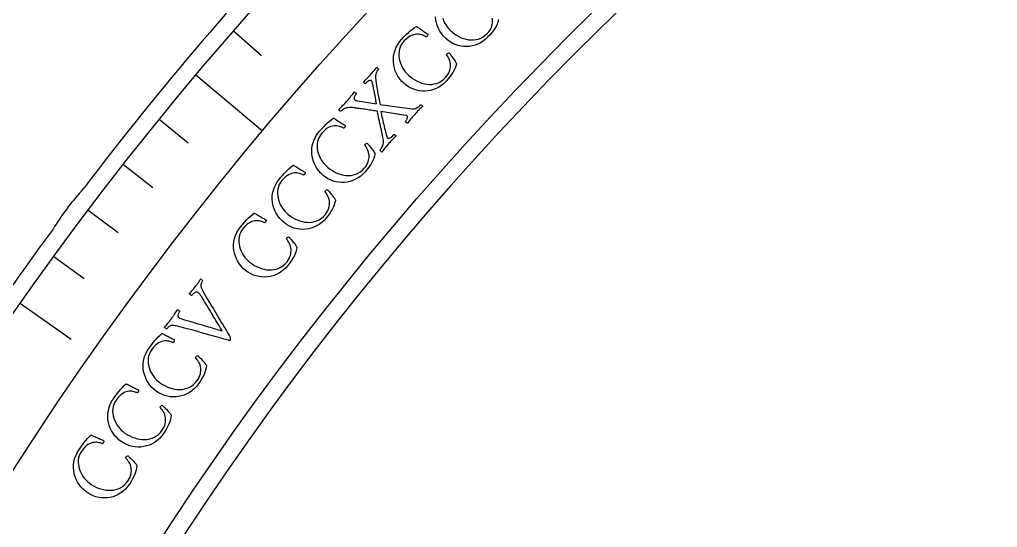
# Model space of a CAD drawing. Header units: millimetres. Extents: x -76 to 76, y -76 to 86.
# Drawn here: x -61.96 to -39.59, y 38.24 to 49.87 of the extents above; entities that cross this region are included whole.
import ezdxf

# ---------------------------------------------------------------- set-up
doc = ezdxf.new("R2010")
doc.units = ezdxf.units.MM
for name, color, linetype in [('CUT_INNER', 6, 'Continuous'), ('CUT_OUTER', 1, 'Continuous'), ('ENGRAVE', 7, 'Continuous'), ('ENGRAVE_FINE', 8, 'Continuous'), ('TEXT', 5, 'Continuous')]:
    doc.layers.add(name, color=color, linetype=linetype)

msp = doc.modelspace()

# ---------------------------------------------------------------- linework, layer by layer
at = {"layer": 'CUT_INNER'}
msp.add_arc((0.0001, -0.0002), 69.5399, 92.274707, 357.539245, dxfattribs=at)
at = {"layer": 'CUT_OUTER'}
msp.add_lwpolyline([(-60.5412, 45.9427), (-60.4836, 46.0188)], dxfattribs=at)
for centre, radius, start, end in [((-0.0065, 0.0056), 75.9914, 129.752458, 142.734774), ((-56.4027, 42.1704), 5.5998, 137.65023, 148.79525), ((-0.3556, 0.2403), 75.5708, 143.613007, 148.236904)]:
    msp.add_arc(centre, radius, start, end, dxfattribs=at)
at = {"layer": 'ENGRAVE'}
for points in [[(-57.9225, 48.6027), (-56.3983, 47.3238)], [(-61.9381, 43.3695), (-60.7739, 42.5543)]]:
    msp.add_lwpolyline(points, dxfattribs=at)
for radius in [75.6124, 73.6227, 69.9276]:
    msp.add_circle((0, 0), radius, dxfattribs=at)
at = {"layer": 'ENGRAVE_FINE'}
for points in [[(-57.0654, 49.6062), (-56.4218, 49.0468)], [(-58.7619, 47.5844), (-58.0992, 47.0478)], [(-59.5834, 46.5516), (-58.9114, 46.0267)], [(-60.3867, 45.5047), (-59.7057, 44.9915)], [(-61.1717, 44.4439), (-60.4819, 43.9426)]]:
    msp.add_lwpolyline(points, dxfattribs=at)
at = {"layer": 'TEXT'}
for points in [[(-51.0055, 49.8732), (-51.0017, 49.8615), (-51.0004, 49.8526), (-51.0153, 49.806), (-51.0343, 49.7593), (-51.0573, 49.7126), (-51.0845, 49.6659), (-51.1163, 49.6185), (-51.1532, 49.5698), (-51.1954, 49.52), (-51.2427, 49.4689), (-51.2969, 49.4177), (-51.3537, 49.3733), (-51.4131, 49.3359), (-51.4752, 49.3053), (-51.539, 49.2815), (-51.6034, 49.2643), (-51.6685, 49.2537), (-51.7342, 49.2496), (-51.7996, 49.2519), (-51.864, 49.2604), (-51.9272, 49.275), (-51.9893, 49.2958), (-52.0494, 49.3227), (-52.1067, 49.3554), (-52.1612, 49.3941), (-52.2127, 49.4386), (-52.2629, 49.4906), (-52.307, 49.5458), (-52.3448, 49.6043), (-52.3765, 49.6659), (-52.402, 49.7299), (-52.4212, 49.7952), (-52.4342, 49.8619), (-52.441, 49.9299)], [(-52.2787, 49.896), (-52.2588, 49.8443), (-52.2344, 49.7938), (-52.2062, 49.7456), (-52.1748, 49.7004), (-52.1402, 49.6584), (-52.1026, 49.6195), (-52.0575, 49.5794), (-52.0099, 49.5426), (-51.9599, 49.5092), (-51.9074, 49.4792), (-51.8533, 49.4532), (-51.7982, 49.4323), (-51.7423, 49.4164), (-51.6855, 49.4054), (-51.6285, 49.4), (-51.572, 49.401), (-51.5161, 49.4082), (-51.4607, 49.4218), (-51.4066, 49.4426), (-51.3545, 49.4713), (-51.3044, 49.508), (-51.2564, 49.5527), (-51.2259, 49.5869), (-51.2005, 49.6211), (-51.1802, 49.6554), (-51.1651, 49.6896), (-51.154, 49.7234), (-51.1458, 49.7561), (-51.1404, 49.7877), (-51.1379, 49.8182), (-51.1383, 49.8586), (-51.1428, 49.897)]]:
    msp.add_lwpolyline(points, dxfattribs=at)
for points in [[(-53.2163, 49.4155), (-53.1803, 49.4535), (-53.1427, 49.4916), (-53.1034, 49.5298), (-53.0625, 49.5682), (-53.0199, 49.606), (-52.9754, 49.6426), (-52.929, 49.6781), (-52.8808, 49.7123), (-52.8785, 49.7108), (-52.8716, 49.7062), (-52.8601, 49.6986), (-52.8439, 49.688), (-52.8248, 49.6752), (-52.8041, 49.6612), (-52.7821, 49.6461), (-52.7586, 49.6298), (-52.7349, 49.6133), (-52.7122, 49.5976), (-52.6906, 49.5828), (-52.6701, 49.5687), (-52.6522, 49.5564), (-52.6386, 49.5468), (-52.6292, 49.5398), (-52.624, 49.5356), (-52.6209, 49.5327), (-52.6192, 49.5282), (-52.6191, 49.5222), (-52.6204, 49.5146), (-52.6229, 49.5064), (-52.6264, 49.4989), (-52.6308, 49.4918), (-52.6362, 49.4853), (-52.6415, 49.4803), (-52.6469, 49.4762), (-52.6526, 49.4731), (-52.6585, 49.4709), (-52.6701, 49.4779), (-52.6851, 49.486), (-52.7035, 49.4952), (-52.7251, 49.5056), (-52.7497, 49.5154), (-52.777, 49.5233), (-52.8068, 49.5292), (-52.8392, 49.5331), (-52.8738, 49.5336), (-52.9102, 49.5292), (-52.9483, 49.5201), (-52.9882, 49.5061), (-53.0294, 49.4857), (-53.0717, 49.4575), (-53.115, 49.4213), (-53.1592, 49.3771), (-53.1954, 49.3333), (-53.225, 49.287), (-53.248, 49.2382), (-53.2643, 49.187), (-53.2744, 49.1343), (-53.2789, 49.0809), (-53.2778, 49.0271), (-53.2711, 48.9726), (-53.2592, 48.9185), (-53.2428, 48.8658), (-53.222, 48.8145), (-53.1966, 48.7645), (-53.1674, 48.7168), (-53.1352, 48.6723), (-53.0998, 48.631), (-53.0614, 48.5928), (-53.0155, 48.5536), (-52.9672, 48.5178), (-52.9166, 48.4853), (-52.8635, 48.4563), (-52.8089, 48.4315), (-52.7534, 48.4116), (-52.6972, 48.3968), (-52.6402, 48.3869), (-52.5831, 48.3826), (-52.5266, 48.3847), (-52.4709, 48.3931), (-52.4157, 48.4077), (-52.362, 48.4295), (-52.3105, 48.4593), (-52.2612, 48.4969), (-52.214, 48.5425), (-52.1842, 48.5773), (-52.1595, 48.6121), (-52.1399, 48.6467), (-52.1255, 48.6812), (-52.115, 48.7152), (-52.1074, 48.748), (-52.1027, 48.7798), (-52.1008, 48.8103), (-52.1019, 48.8507), (-52.1072, 48.889), (-52.1164, 48.9253), (-52.1298, 48.9596), (-52.145, 48.9915), (-52.1602, 49.0203), (-52.1753, 49.0462), (-52.1903, 49.069), (-52.1786, 49.0822), (-52.1651, 49.0927), (-52.1498, 49.1004), (-52.1328, 49.1053), (-52.1263, 49.0986), (-52.1178, 49.0887), (-52.1072, 49.0755), (-52.0946, 49.0591), (-52.0807, 49.0407), (-52.0663, 49.0213), (-52.0516, 49.0009), (-52.0365, 48.9797), (-52.0218, 48.9584), (-52.0083, 48.9379), (-51.9961, 48.9182), (-51.9851, 48.8994), (-51.976, 48.8823), (-51.9695, 48.8679), (-51.9654, 48.8563), (-51.9639, 48.8474), (-51.9779, 48.8005), (-51.996, 48.7535), (-52.0182, 48.7063), (-52.0444, 48.659), (-52.0753, 48.611), (-52.1113, 48.5617), (-52.1524, 48.5111), (-52.1988, 48.4591), (-52.2519, 48.4067), (-52.3078, 48.3613), (-52.3665, 48.3227), (-52.428, 48.291), (-52.4913, 48.2659), (-52.5554, 48.2475), (-52.6202, 48.2355), (-52.6858, 48.2302), (-52.7513, 48.2312), (-52.8158, 48.2384), (-52.8793, 48.2518), (-52.9418, 48.2714), (-53.0025, 48.2971), (-53.0604, 48.3287), (-53.1156, 48.3663), (-53.168, 48.4098), (-53.2192, 48.4608), (-53.2643, 48.5152), (-53.3033, 48.5729), (-53.3362, 48.6339), (-53.3629, 48.6973), (-53.3834, 48.7623), (-53.3977, 48.8287), (-53.4058, 48.8965), (-53.4071, 48.9649), (-53.4014, 49.0329), (-53.3887, 49.1005), (-53.3688, 49.1677), (-53.3417, 49.2335), (-53.3072, 49.2967), (-53.2655, 49.3574), (-53.2163, 49.4155)], [(-54.469, 48.0023), (-54.444, 48.0309), (-54.4204, 48.0586), (-54.3982, 48.0853), (-54.3773, 48.111), (-54.3571, 48.1361), (-54.337, 48.1609), (-54.3169, 48.1854), (-54.2969, 48.2096), (-54.2917, 48.2075), (-54.2853, 48.2036), (-54.2776, 48.1978), (-54.2686, 48.1903), (-54.2607, 48.1825), (-54.2558, 48.176), (-54.254, 48.1708), (-54.2553, 48.1669), (-54.2607, 48.1604), (-54.2668, 48.1519), (-54.2737, 48.1417), (-54.2813, 48.1296), (-54.2887, 48.1164), (-54.295, 48.1029), (-54.3001, 48.0891), (-54.3041, 48.075), (-54.3058, 48.0614), (-54.304, 48.049), (-54.2988, 48.038), (-54.2902, 48.0282), (-54.2797, 48.021), (-54.2656, 48.0151), (-54.248, 48.0103), (-54.2269, 48.0067), (-53.7896, 47.9421), (-53.8047, 48.018), (-53.8191, 48.0918), (-53.8327, 48.1636), (-53.8456, 48.2335), (-53.8578, 48.2981), (-53.8694, 48.3542), (-53.8803, 48.4019), (-53.8906, 48.4412), (-53.8926, 48.4469), (-53.8951, 48.4521), (-53.898, 48.4568), (-53.9014, 48.461), (-53.9046, 48.4645), (-53.9071, 48.4673), (-53.909, 48.4692), (-53.9101, 48.4703), (-53.9169, 48.4743), (-53.9263, 48.4762), (-53.9382, 48.476), (-53.9527, 48.4738), (-53.9701, 48.4669), (-53.991, 48.4526), (-54.0154, 48.4309), (-54.0431, 48.4017), (-54.0469, 48.4012), (-54.0522, 48.403), (-54.0593, 48.4072), (-54.0679, 48.4138), (-54.0765, 48.4212), (-54.0834, 48.428), (-54.0885, 48.4341), (-54.0919, 48.4396), (-54.0701, 48.4608), (-54.0496, 48.4809), (-54.0303, 48.4997), (-54.0123, 48.5172), (-53.9946, 48.5348), (-53.9765, 48.5535), (-53.9578, 48.5734), (-53.9386, 48.5944), (-53.9124, 48.6238), (-53.8889, 48.6511), (-53.8678, 48.6764), (-53.8493, 48.6996), (-53.8328, 48.7208), (-53.8178, 48.74), (-53.8041, 48.7573), (-53.7919, 48.7725), (-53.7868, 48.7706), (-53.7809, 48.7673), (-53.774, 48.7626), (-53.7662, 48.7565), (-53.759, 48.7497), (-53.7537, 48.7426), (-53.7504, 48.7354), (-53.7491, 48.7279), (-53.7528, 48.7234), (-53.7581, 48.7161), (-53.7649, 48.706), (-53.7734, 48.6933), (-53.7823, 48.6783), (-53.7905, 48.6616), (-53.7981, 48.6433), (-53.8051, 48.6233), (-53.8106, 48.6021), (-53.8138, 48.58), (-53.8146, 48.5572), (-53.8132, 48.5335), (-53.8046, 48.474), (-53.7967, 48.4185), (-53.7893, 48.367), (-53.7826, 48.3196), (-53.776, 48.2743), (-53.7689, 48.2291), (-53.7613, 48.1841), (-53.7532, 48.1392), (-53.7443, 48.0923), (-53.7345, 48.0413), (-53.7236, 47.9863), (-53.7118, 47.9272), (-52.9834, 47.8222), (-52.9568, 47.8208), (-52.9298, 47.8245), (-52.9026, 47.8332), (-52.8751, 47.847), (-52.8487, 47.8636), (-52.825, 47.8809), (-52.804, 47.8988), (-52.7856, 47.9172), (-52.7799, 47.9158), (-52.7735, 47.9124), (-52.7664, 47.907), (-52.7584, 47.8997), (-52.7511, 47.8922), (-52.7456, 47.8862), (-52.7419, 47.8818), (-52.7401, 47.8788), (-52.7615, 47.8583), (-52.7814, 47.8392), (-52.7998, 47.8216), (-52.8166, 47.8055), (-52.8333, 47.7891), (-52.8513, 47.7707), (-52.8707, 47.7502), (-52.8913, 47.7277), (-52.9192, 47.6964), (-52.945, 47.6669), (-52.9686, 47.6391), (-52.99, 47.6132), (-53.0113, 47.5871), (-53.0342, 47.5588), (-53.0589, 47.5283), (-53.0854, 47.4957), (-53.0918, 47.4965), (-53.0991, 47.4995), (-53.1073, 47.5047), (-53.1164, 47.5121), (-53.1243, 47.5199), (-53.1292, 47.5264), (-53.131, 47.5316), (-53.1297, 47.5354), (-53.1251, 47.5411), (-53.1198, 47.5489), (-53.1138, 47.5586), (-53.107, 47.5704), (-53.1003, 47.5833), (-53.0946, 47.5966), (-53.0898, 47.6101), (-53.086, 47.624), (-53.084, 47.6371), (-53.0845, 47.6483), (-53.0877, 47.6576), (-53.0935, 47.6649), (-53.0954, 47.6664), (-53.0978, 47.6677), (-53.1008, 47.6691), (-53.1044, 47.6704), (-53.1081, 47.6715), (-53.1116, 47.6723), (-53.1149, 47.6727), (-53.118, 47.6727), (-53.6935, 47.7623), (-53.6858, 47.7234), (-53.6773, 47.6826), (-53.6681, 47.64), (-53.6582, 47.5956), (-53.648, 47.5505), (-53.6378, 47.5061), (-53.6276, 47.4622), (-53.6174, 47.4189), (-53.6074, 47.3772), (-53.5977, 47.3384), (-53.5884, 47.3024), (-53.5794, 47.2692), (-53.5713, 47.2399), (-53.5644, 47.2156), (-53.5587, 47.1964), (-53.5543, 47.1821), (-53.5533, 47.1796), (-53.552, 47.1766), (-53.5506, 47.173), (-53.5489, 47.1689), (-53.5468, 47.1646), (-53.5442, 47.1605), (-53.5411, 47.1567), (-53.5374, 47.153), (-53.5288, 47.1485), (-53.5177, 47.1477), (-53.5038, 47.1504), (-53.4873, 47.1569), (-53.468, 47.1681), (-53.4461, 47.1854), (-53.4214, 47.2088), (-53.3941, 47.2383), (-53.3883, 47.237), (-53.3816, 47.2339), (-53.3739, 47.2292), (-53.3653, 47.2227), (-53.3573, 47.2159), (-53.3515, 47.2102), (-53.348, 47.2055), (-53.3467, 47.202), (-53.3672, 47.1819), (-53.3878, 47.1615), (-53.4085, 47.1408), (-53.4292, 47.1198), (-53.4498, 47.0986), (-53.4698, 47.0774), (-53.4894, 47.056), (-53.5085, 47.0346), (-53.5339, 47.0054), (-53.557, 46.9781), (-53.578, 46.9527), (-53.5967, 46.9293), (-53.6144, 46.9065), (-53.6324, 46.8832), (-53.6506, 46.8595), (-53.669, 46.8352), (-53.6746, 46.838), (-53.6808, 46.8424), (-53.6874, 46.8484), (-53.6945, 46.8561), (-53.7011, 46.8638), (-53.706, 46.87), (-53.7093, 46.8746), (-53.711, 46.8776), (-53.7072, 46.8827), (-53.7011, 46.8917), (-53.6929, 46.9047), (-53.6826, 46.9215), (-53.6714, 46.9411), (-53.661, 46.9623), (-53.6512, 46.9852), (-53.642, 47.0097), (-53.6349, 47.0347), (-53.6311, 47.0589), (-53.6306, 47.0823), (-53.6334, 47.105), (-53.6457, 47.1667), (-53.6575, 47.2257), (-53.6689, 47.2818), (-53.6799, 47.3352), (-53.6908, 47.3872), (-53.7019, 47.4393), (-53.7131, 47.4913), (-53.7244, 47.5433), (-53.736, 47.5965), (-53.7478, 47.6519), (-53.76, 47.7096), (-53.7724, 47.7696), (-53.7959, 47.7736), (-53.8223, 47.7778), (-53.8515, 47.7822), (-53.8835, 47.7869), (-53.9173, 47.7917), (-53.9518, 47.7967), (-53.987, 47.802), (-54.0229, 47.8074), (-54.0585, 47.8129), (-54.093, 47.818), (-54.1263, 47.8228), (-54.1585, 47.8273), (-54.1887, 47.8314), (-54.2161, 47.8352), (-54.2406, 47.8385), (-54.2622, 47.8415), (-54.2799, 47.844), (-54.2925, 47.8457), (-54.3001, 47.8467), (-54.3026, 47.8471), (-54.3335, 47.8517), (-54.3619, 47.8546), (-54.3879, 47.8558), (-54.4113, 47.8555), (-54.4338, 47.8535), (-54.4566, 47.8498), (-54.4799, 47.8446), (-54.5034, 47.8376), (-54.5189, 47.832), (-54.5341, 47.8248), (-54.549, 47.8162), (-54.5637, 47.806), (-54.5772, 47.7955), (-54.5886, 47.786), (-54.598, 47.7773), (-54.6054, 47.7696), (-54.6091, 47.7678), (-54.6145, 47.7689), (-54.6216, 47.773), (-54.6303, 47.7799), (-54.6388, 47.788), (-54.6449, 47.7955), (-54.6487, 47.8024), (-54.6502, 47.8088), (-54.6248, 47.8362), (-54.6011, 47.8613), (-54.5791, 47.8842), (-54.5589, 47.9049), (-54.5388, 47.9257), (-54.5171, 47.9489), (-54.4938, 47.9744), (-54.469, 48.0023)], [(-55.1014, 47.3044), (-55.0669, 47.3438), (-55.0307, 47.3833), (-54.993, 47.4231), (-54.9536, 47.463), (-54.9125, 47.5025), (-54.8694, 47.5408), (-54.8245, 47.578), (-54.7777, 47.6141), (-54.7753, 47.6127), (-54.7682, 47.6084), (-54.7564, 47.6012), (-54.7399, 47.5912), (-54.7202, 47.5792), (-54.699, 47.5661), (-54.6764, 47.5518), (-54.6523, 47.5364), (-54.628, 47.5209), (-54.6047, 47.5061), (-54.5826, 47.4921), (-54.5615, 47.4788), (-54.5432, 47.4672), (-54.5292, 47.4581), (-54.5195, 47.4516), (-54.5141, 47.4475), (-54.5109, 47.4447), (-54.5091, 47.4403), (-54.5087, 47.4343), (-54.5097, 47.4266), (-54.5119, 47.4184), (-54.5151, 47.4107), (-54.5193, 47.4035), (-54.5244, 47.3968), (-54.5295, 47.3916), (-54.5348, 47.3873), (-54.5403, 47.384), (-54.5461, 47.3816), (-54.558, 47.3881), (-54.5733, 47.3956), (-54.592, 47.4041), (-54.614, 47.4136), (-54.639, 47.4225), (-54.6665, 47.4293), (-54.6966, 47.434), (-54.7291, 47.4366), (-54.7637, 47.4358), (-54.7999, 47.43), (-54.8376, 47.4194), (-54.8769, 47.4039), (-54.9174, 47.3819), (-54.9585, 47.352), (-55.0003, 47.3141), (-55.0427, 47.2683), (-55.0772, 47.2231), (-55.105, 47.1757), (-55.1261, 47.126), (-55.1404, 47.0742), (-55.1485, 47.0211), (-55.1509, 46.9677), (-55.1477, 46.9139), (-55.1388, 46.8597), (-55.1248, 46.8062), (-55.1064, 46.7542), (-55.0836, 46.7037), (-55.0563, 46.6547), (-55.0253, 46.6082), (-54.9913, 46.565), (-54.9543, 46.525), (-54.9144, 46.4884), (-54.8671, 46.451), (-54.8175, 46.4171), (-54.7656, 46.3867), (-54.7114, 46.3597), (-54.6559, 46.337), (-54.5997, 46.3194), (-54.5429, 46.3067), (-54.4856, 46.299), (-54.4283, 46.297), (-54.372, 46.3013), (-54.3166, 46.3118), (-54.2621, 46.3286), (-54.2093, 46.3525), (-54.159, 46.3842), (-54.1112, 46.4238), (-54.0658, 46.4712), (-54.0374, 46.5071), (-54.014, 46.5428), (-53.9958, 46.5782), (-53.9827, 46.6133), (-53.9736, 46.6476), (-53.9673, 46.6807), (-53.9638, 46.7126), (-53.9631, 46.7432), (-53.9658, 46.7835), (-53.9725, 46.8215), (-53.9832, 46.8575), (-53.9978, 46.8913), (-54.0144, 46.9225), (-54.0307, 46.9507), (-54.0468, 46.9759), (-54.0626, 46.9982), (-54.0514, 47.0119), (-54.0383, 47.0229), (-54.0234, 47.0311), (-54.0065, 47.0367), (-53.9998, 47.0303), (-53.9909, 47.0207), (-53.9798, 47.0079), (-53.9665, 46.992), (-53.9519, 46.9741), (-53.9369, 46.9553), (-53.9214, 46.9356), (-53.9054, 46.9149), (-53.8899, 46.8942), (-53.8757, 46.8743), (-53.8627, 46.8551), (-53.851, 46.8367), (-53.8412, 46.8199), (-53.8341, 46.8059), (-53.8296, 46.7944), (-53.8278, 46.7856), (-53.8399, 46.7382), (-53.8562, 46.6905), (-53.8765, 46.6425), (-53.9008, 46.5942), (-53.9298, 46.545), (-53.9639, 46.4944), (-54.003, 46.4421), (-54.0473, 46.3884), (-54.0984, 46.334), (-54.1525, 46.2864), (-54.2096, 46.2456), (-54.2698, 46.2115), (-54.3321, 46.184), (-54.3954, 46.163), (-54.4597, 46.1486), (-54.5251, 46.1407), (-54.5906, 46.1392), (-54.6553, 46.1439), (-54.7193, 46.1548), (-54.7825, 46.1719), (-54.8441, 46.1952), (-54.9032, 46.2246), (-54.9598, 46.2599), (-55.0139, 46.3014), (-55.067, 46.3504), (-55.1142, 46.4029), (-55.1554, 46.4591), (-55.1907, 46.5188), (-55.2199, 46.5811), (-55.2429, 46.6452), (-55.2597, 46.711), (-55.2704, 46.7785), (-55.2745, 46.8468), (-55.2714, 46.9149), (-55.2613, 46.983), (-55.244, 47.0509), (-55.2195, 47.1177), (-55.1876, 47.1822), (-55.1482, 47.2444), (-55.1014, 47.3044)], [(-56.0144, 46.2197), (-55.9807, 46.2597), (-55.9453, 46.2999), (-55.9084, 46.3404), (-55.8698, 46.3811), (-55.8294, 46.4213), (-55.7871, 46.4605), (-55.7429, 46.4986), (-55.6968, 46.5356), (-55.6944, 46.5342), (-55.6873, 46.53), (-55.6753, 46.5231), (-55.6586, 46.5134), (-55.6387, 46.5018), (-55.6173, 46.4891), (-55.5944, 46.4753), (-55.5699, 46.4604), (-55.5453, 46.4453), (-55.5218, 46.431), (-55.4994, 46.4174), (-55.4781, 46.4046), (-55.4595, 46.3933), (-55.4453, 46.3845), (-55.4355, 46.3781), (-55.4301, 46.3742), (-55.4268, 46.3714), (-55.4249, 46.3671), (-55.4244, 46.3611), (-55.4253, 46.3534), (-55.4273, 46.3451), (-55.4303, 46.3374), (-55.4344, 46.3301), (-55.4394, 46.3233), (-55.4443, 46.318), (-55.4495, 46.3136), (-55.455, 46.3101), (-55.4608, 46.3076), (-55.4728, 46.3139), (-55.4882, 46.3211), (-55.5071, 46.3292), (-55.5293, 46.3383), (-55.5545, 46.3467), (-55.5821, 46.353), (-55.6122, 46.3571), (-55.6448, 46.3591), (-55.6794, 46.3575), (-55.7154, 46.3511), (-55.7529, 46.3397), (-55.7919, 46.3234), (-55.8319, 46.3007), (-55.8725, 46.27), (-55.9135, 46.2313), (-55.9551, 46.1847), (-55.9887, 46.1388), (-56.0155, 46.0908), (-56.0356, 46.0408), (-56.0489, 45.9887), (-56.056, 45.9355), (-56.0573, 45.882), (-56.0531, 45.8283), (-56.0431, 45.7743), (-56.0281, 45.721), (-56.0087, 45.6694), (-55.9849, 45.6194), (-55.9566, 45.571), (-55.9247, 45.525), (-55.8899, 45.4825), (-55.8522, 45.4433), (-55.8116, 45.4074), (-55.7635, 45.3709), (-55.7132, 45.338), (-55.6608, 45.3086), (-55.6061, 45.2827), (-55.5501, 45.2611), (-55.4936, 45.2446), (-55.4366, 45.233), (-55.3791, 45.2265), (-55.3218, 45.2256), (-55.2656, 45.2309), (-55.2104, 45.2426), (-55.1563, 45.2604), (-55.1039, 45.2853), (-55.0542, 45.318), (-55.0072, 45.3585), (-54.9628, 45.4068), (-54.935, 45.4433), (-54.9124, 45.4794), (-54.8949, 45.5151), (-54.8825, 45.5504), (-54.874, 45.5849), (-54.8684, 45.6182), (-54.8655, 45.6501), (-54.8654, 45.6808), (-54.8689, 45.7209), (-54.8763, 45.7589), (-54.8877, 45.7946), (-54.903, 45.8281), (-54.9202, 45.859), (-54.937, 45.8869), (-54.9536, 45.9118), (-54.9699, 45.9337), (-54.959, 45.9476), (-54.9461, 45.9589), (-54.9313, 45.9675), (-54.9146, 45.9734), (-54.9077, 45.9671), (-54.8986, 45.9576), (-54.8873, 45.9451), (-54.8737, 45.9295), (-54.8587, 45.9118), (-54.8433, 45.8933), (-54.8274, 45.8739), (-54.8111, 45.8536), (-54.7952, 45.8332), (-54.7805, 45.8135), (-54.7672, 45.7946), (-54.7551, 45.7764), (-54.7451, 45.7598), (-54.7377, 45.7459), (-54.733, 45.7346), (-54.7309, 45.7258), (-54.7422, 45.6781), (-54.7575, 45.6301), (-54.7768, 45.5818), (-54.8002, 45.533), (-54.8282, 45.4833), (-54.8613, 45.4319), (-54.8994, 45.379), (-54.9426, 45.3244), (-54.9926, 45.269), (-55.0458, 45.2204), (-55.1021, 45.1784), (-55.1617, 45.1431), (-55.2234, 45.1144), (-55.2863, 45.0923), (-55.3503, 45.0766), (-55.4155, 45.0674), (-55.481, 45.0646), (-55.5458, 45.068), (-55.6099, 45.0777), (-55.6735, 45.0936), (-55.7355, 45.1157), (-55.7952, 45.1439), (-55.8524, 45.1781), (-55.9074, 45.2185), (-55.9614, 45.2664), (-56.0096, 45.3181), (-56.0519, 45.3734), (-56.0884, 45.4324), (-56.1187, 45.4942), (-56.143, 45.5578), (-56.1612, 45.6232), (-56.1732, 45.6905), (-56.1785, 45.7587), (-56.1768, 45.8269), (-56.168, 45.8952), (-56.1521, 45.9634), (-56.1289, 46.0306), (-56.0982, 46.0957), (-56.06, 46.1588), (-56.0144, 46.2197)], [(-56.9061, 45.1173), (-56.8732, 45.1579), (-56.8386, 45.1988), (-56.8024, 45.24), (-56.7646, 45.2815), (-56.7251, 45.3225), (-56.6836, 45.3625), (-56.6401, 45.4014), (-56.5948, 45.4393), (-56.5923, 45.438), (-56.5851, 45.434), (-56.573, 45.4273), (-56.5561, 45.4179), (-56.5359, 45.4067), (-56.5143, 45.3944), (-56.4911, 45.381), (-56.4664, 45.3666), (-56.4415, 45.352), (-56.4177, 45.3381), (-56.395, 45.325), (-56.3735, 45.3126), (-56.3547, 45.3017), (-56.3403, 45.2932), (-56.3304, 45.287), (-56.3249, 45.2831), (-56.3216, 45.2805), (-56.3196, 45.2761), (-56.319, 45.2701), (-56.3197, 45.2625), (-56.3216, 45.2542), (-56.3244, 45.2464), (-56.3283, 45.239), (-56.3332, 45.2321), (-56.338, 45.2267), (-56.3432, 45.2222), (-56.3486, 45.2186), (-56.3543, 45.216), (-56.3664, 45.2221), (-56.382, 45.229), (-56.401, 45.2367), (-56.4234, 45.2453), (-56.4487, 45.2532), (-56.4765, 45.259), (-56.5066, 45.2625), (-56.5393, 45.2639), (-56.5738, 45.2616), (-56.6097, 45.2545), (-56.647, 45.2424), (-56.6857, 45.2254), (-56.7252, 45.2018), (-56.7652, 45.1704), (-56.8055, 45.1309), (-56.8461, 45.0834), (-56.8788, 45.0369), (-56.9047, 44.9884), (-56.9238, 44.938), (-56.9361, 44.8857), (-56.9421, 44.8323), (-56.9424, 44.7788), (-56.9371, 44.7252), (-56.9261, 44.6714), (-56.9101, 44.6185), (-56.8897, 44.5672), (-56.8649, 44.5176), (-56.8357, 44.4698), (-56.8029, 44.4245), (-56.7672, 44.3827), (-56.7288, 44.3442), (-56.6875, 44.3091), (-56.6387, 44.2736), (-56.5878, 44.2417), (-56.5347, 44.2133), (-56.4796, 44.1885), (-56.4232, 44.168), (-56.3664, 44.1525), (-56.3091, 44.1421), (-56.2515, 44.1367), (-56.1943, 44.1369), (-56.1382, 44.1433), (-56.0832, 44.156), (-56.0294, 44.175), (-55.9775, 44.2009), (-55.9285, 44.2345), (-55.8823, 44.2759), (-55.8388, 44.3251), (-55.8118, 44.3621), (-55.7898, 44.3986), (-55.773, 44.4347), (-55.7613, 44.4703), (-55.7535, 44.5049), (-55.7485, 44.5383), (-55.7463, 44.5702), (-55.7467, 44.6009), (-55.7511, 44.641), (-55.7593, 44.6788), (-55.7713, 44.7143), (-55.7873, 44.7475), (-55.805, 44.778), (-55.8224, 44.8056), (-55.8395, 44.8302), (-55.8562, 44.8518), (-55.8455, 44.8659), (-55.8329, 44.8774), (-55.8183, 44.8863), (-55.8017, 44.8925), (-55.7947, 44.8863), (-55.7854, 44.8771), (-55.7738, 44.8648), (-55.7599, 44.8494), (-55.7446, 44.8321), (-55.7289, 44.8138), (-55.7126, 44.7947), (-55.6959, 44.7747), (-55.6796, 44.7546), (-55.6645, 44.7353), (-55.6508, 44.7166), (-55.6384, 44.6986), (-55.628, 44.6823), (-55.6203, 44.6685), (-55.6154, 44.6573), (-55.6132, 44.6485), (-55.6235, 44.6007), (-55.6379, 44.5524), (-55.6563, 44.5036), (-55.6788, 44.4545), (-55.7058, 44.4042), (-55.7378, 44.3522), (-55.7749, 44.2985), (-55.8171, 44.243), (-55.866, 44.1867), (-55.9182, 44.1371), (-55.9737, 44.094), (-56.0325, 44.0576), (-56.0937, 44.0277), (-56.1561, 44.0043), (-56.2198, 43.9874), (-56.2848, 43.9769), (-56.3502, 43.9728), (-56.4151, 43.975), (-56.4794, 43.9834), (-56.5432, 43.9981), (-56.6057, 44.0189), (-56.6659, 44.0459), (-56.7238, 44.0791), (-56.7795, 44.1184), (-56.8345, 44.1653), (-56.8837, 44.2159), (-56.9271, 44.2704), (-56.9647, 44.3287), (-56.9963, 44.3899), (-57.0218, 44.453), (-57.0412, 44.5181), (-57.0545, 44.5851), (-57.0612, 44.6532), (-57.0608, 44.7214), (-57.0533, 44.7898), (-57.0388, 44.8584), (-57.0169, 44.926), (-56.9875, 44.9917), (-56.9505, 45.0555), (-56.9061, 45.1173)], [(-58.4895, 43.0125), (-58.4694, 43.0402), (-58.4499, 43.0676), (-58.431, 43.0949), (-58.4128, 43.1219), (-58.3949, 43.1487), (-58.3771, 43.1752), (-58.3593, 43.2014), (-58.3415, 43.2273), (-58.3362, 43.2256), (-58.3297, 43.2222), (-58.322, 43.2171), (-58.3131, 43.2103), (-58.3049, 43.2031), (-58.2994, 43.1971), (-58.2965, 43.1922), (-58.2962, 43.1884), (-58.2994, 43.1836), (-58.3037, 43.1761), (-58.3091, 43.166), (-58.3157, 43.1532), (-58.3223, 43.1389), (-58.3278, 43.1244), (-58.3322, 43.1095), (-58.3355, 43.0943), (-58.3364, 43.0797), (-58.3336, 43.0668), (-58.3272, 43.0555), (-58.317, 43.0459), (-58.2983, 43.035), (-58.2694, 43.0227), (-58.2304, 43.0089), (-58.1812, 42.9936), (-58.1553, 42.9861), (-58.1254, 42.9774), (-58.0916, 42.9677), (-58.0538, 42.9568), (-58.013, 42.945), (-57.9703, 42.9326), (-57.9255, 42.9195), (-57.8787, 42.9057), (-57.8309, 42.8916), (-57.7831, 42.8776), (-57.7352, 42.8638), (-57.6872, 42.85), (-57.6401, 42.8364), (-57.5951, 42.8233), (-57.552, 42.8107), (-57.5109, 42.7985), (-57.4726, 42.7871), (-57.438, 42.7767), (-57.4071, 42.7674), (-57.3798, 42.7592), (-57.3573, 42.7524), (-57.3405, 42.7474), (-57.3295, 42.7443), (-57.3243, 42.743), (-57.3281, 42.75), (-57.3353, 42.7624), (-57.3459, 42.7804), (-57.3598, 42.8038), (-57.3765, 42.8318), (-57.3954, 42.8632), (-57.4165, 42.8981), (-57.4397, 42.9365), (-57.4647, 42.9777), (-57.491, 43.0211), (-57.5185, 43.0665), (-57.5472, 43.1141), (-57.5766, 43.1629), (-57.6062, 43.212), (-57.636, 43.2616), (-57.6661, 43.3115), (-57.6958, 43.3608), (-57.7246, 43.4087), (-57.7526, 43.4551), (-57.7796, 43.5001), (-57.7899, 43.5169), (-57.8009, 43.5336), (-57.8127, 43.5502), (-57.8252, 43.5667), (-57.8379, 43.5821), (-57.8501, 43.5955), (-57.8618, 43.6069), (-57.8731, 43.6162), (-57.8869, 43.6243), (-57.9012, 43.6283), (-57.916, 43.6281), (-57.9313, 43.6237), (-57.9465, 43.6166), (-57.9609, 43.6082), (-57.9746, 43.5987), (-57.9875, 43.5879), (-57.999, 43.5772), (-58.0083, 43.5682), (-58.0154, 43.5606), (-58.0204, 43.5547), (-58.0254, 43.5537), (-58.0317, 43.5551), (-58.0394, 43.5589), (-58.0485, 43.565), (-58.0572, 43.5722), (-58.0636, 43.579), (-58.0678, 43.5855), (-58.0697, 43.5917), (-58.0516, 43.614), (-58.0338, 43.6355), (-58.0164, 43.6563), (-57.9994, 43.6763), (-57.9825, 43.6965), (-57.9654, 43.7175), (-57.9482, 43.7394), (-57.9307, 43.7621), (-57.9166, 43.7809), (-57.9041, 43.7977), (-57.8933, 43.8126), (-57.8841, 43.8255), (-57.8759, 43.8374), (-57.8678, 43.8493), (-57.8599, 43.8611), (-57.8522, 43.8729), (-57.8441, 43.8854), (-57.835, 43.8991), (-57.8249, 43.9141), (-57.8139, 43.9304), (-57.8086, 43.9286), (-57.8021, 43.9248), (-57.7944, 43.9192), (-57.7855, 43.9115), (-57.7774, 43.9038), (-57.7719, 43.8978), (-57.7692, 43.8935), (-57.7691, 43.891), (-57.7738, 43.8838), (-57.7799, 43.8724), (-57.7874, 43.857), (-57.7964, 43.8374), (-57.8044, 43.8159), (-57.8089, 43.7945), (-57.8099, 43.7734), (-57.8074, 43.7525), (-57.803, 43.7362), (-57.7952, 43.7154), (-57.7839, 43.6901), (-57.7692, 43.6603), (-57.7527, 43.6289), (-57.7362, 43.5987), (-57.7196, 43.5696), (-57.703, 43.5417), (-57.6644, 43.4771), (-57.6273, 43.4152), (-57.5918, 43.3561), (-57.5579, 43.2997), (-57.5252, 43.2452), (-57.493, 43.1915), (-57.4616, 43.1387), (-57.4308, 43.0868), (-57.4, 43.0348), (-57.3686, 42.9819), (-57.3365, 42.9281), (-57.3038, 42.8734), (-57.27, 42.8166), (-57.2345, 42.7567), (-57.1974, 42.6936), (-57.1586, 42.6274), (-57.1489, 42.6093), (-57.142, 42.5928), (-57.1378, 42.5779), (-57.1364, 42.5647), (-57.1373, 42.5527), (-57.1396, 42.5417), (-57.1436, 42.5317), (-57.1491, 42.5227), (-57.1516, 42.5208), (-57.1554, 42.5201), (-57.1603, 42.5207), (-57.1665, 42.5225), (-57.1729, 42.5246), (-57.1786, 42.5262), (-57.1836, 42.5272), (-57.1878, 42.5277), (-57.2812, 42.5544), (-57.3716, 42.5802), (-57.4588, 42.605), (-57.5428, 42.6289), (-57.6257, 42.6524), (-57.7093, 42.676), (-57.7936, 42.6997), (-57.8786, 42.7236), (-57.9663, 42.7479), (-58.0587, 42.7731), (-58.1557, 42.799), (-58.2574, 42.8258), (-58.2885, 42.8342), (-58.3183, 42.8416), (-58.3467, 42.8483), (-58.3738, 42.8541), (-58.3999, 42.8588), (-58.4256, 42.8625), (-58.4509, 42.8649), (-58.4756, 42.8661), (-58.486, 42.8657), (-58.497, 42.8631), (-58.5086, 42.8583), (-58.5208, 42.8512), (-58.533, 42.8429), (-58.5445, 42.8342), (-58.5552, 42.8251), (-58.5652, 42.8157), (-58.5742, 42.8066), (-58.5816, 42.7987), (-58.5876, 42.7918), (-58.5922, 42.7861), (-58.5942, 42.7864), (-58.5989, 42.789), (-58.6064, 42.7939), (-58.6166, 42.8012), (-58.6268, 42.8088), (-58.6341, 42.8147), (-58.6386, 42.8188), (-58.6402, 42.8212), (-58.6186, 42.8488), (-58.5987, 42.8739), (-58.5805, 42.8964), (-58.5641, 42.9163), (-58.5477, 42.9362), (-58.5298, 42.9589), (-58.5104, 42.9844), (-58.4895, 43.0125)], [(-58.9963, 42.3474), (-58.9654, 42.3896), (-58.9328, 42.4321), (-58.8986, 42.475), (-58.8629, 42.5182), (-58.8253, 42.5611), (-58.7858, 42.603), (-58.7442, 42.644), (-58.7007, 42.684), (-58.6982, 42.6828), (-58.6908, 42.6791), (-58.6784, 42.673), (-58.661, 42.6645), (-58.6404, 42.6542), (-58.6182, 42.6429), (-58.5944, 42.6307), (-58.5691, 42.6175), (-58.5435, 42.6041), (-58.519, 42.5914), (-58.4958, 42.5793), (-58.4736, 42.568), (-58.4544, 42.558), (-58.4396, 42.5502), (-58.4294, 42.5445), (-58.4237, 42.5409), (-58.4203, 42.5384), (-58.4181, 42.5341), (-58.4172, 42.5282), (-58.4175, 42.5205), (-58.419, 42.5121), (-58.4215, 42.5042), (-58.425, 42.4966), (-58.4296, 42.4895), (-58.4341, 42.4839), (-58.439, 42.4791), (-58.4443, 42.4753), (-58.4498, 42.4724), (-58.4623, 42.4779), (-58.4782, 42.484), (-58.4975, 42.4909), (-58.5203, 42.4984), (-58.546, 42.5051), (-58.574, 42.5095), (-58.6043, 42.5116), (-58.6369, 42.5114), (-58.6713, 42.5075), (-58.7068, 42.4987), (-58.7435, 42.4848), (-58.7813, 42.4659), (-58.8197, 42.4406), (-58.8581, 42.4072), (-58.8965, 42.3658), (-58.9348, 42.3165), (-58.9652, 42.2685), (-58.9888, 42.2188), (-59.0055, 42.1676), (-59.0152, 42.1147), (-59.0187, 42.0611), (-59.0165, 42.0077), (-59.0086, 41.9543), (-58.995, 41.9011), (-58.9765, 41.849), (-58.9537, 41.7988), (-58.9265, 41.7505), (-58.8951, 41.7041), (-58.8601, 41.6604), (-58.8225, 41.6203), (-58.7823, 41.5837), (-58.7393, 41.5506), (-58.6889, 41.5175), (-58.6365, 41.488), (-58.5822, 41.4622), (-58.5259, 41.4401), (-58.4686, 41.4223), (-58.4111, 41.4096), (-58.3535, 41.4019), (-58.2957, 41.3992), (-58.2385, 41.4022), (-58.1827, 41.4113), (-58.1285, 41.4266), (-58.0756, 41.4481), (-58.0251, 41.4764), (-57.9777, 41.5124), (-57.9335, 41.556), (-57.8924, 41.6071), (-57.8672, 41.6454), (-57.847, 41.6829), (-57.8319, 41.7198), (-57.8219, 41.7559), (-57.8158, 41.7909), (-57.8124, 41.8244), (-57.8117, 41.8564), (-57.8136, 41.887), (-57.8199, 41.9269), (-57.8299, 41.9642), (-57.8436, 41.9991), (-57.8611, 42.0315), (-57.8803, 42.0612), (-57.899, 42.0879), (-57.9172, 42.1116), (-57.9349, 42.1324), (-57.925, 42.147), (-57.9129, 42.1591), (-57.8987, 42.1686), (-57.8824, 42.1757), (-57.8752, 42.1698), (-57.8655, 42.161), (-57.8533, 42.1493), (-57.8387, 42.1346), (-57.8226, 42.118), (-57.8059, 42.1006), (-57.7888, 42.0823), (-57.7711, 42.0631), (-57.7539, 42.0438), (-57.7379, 42.0252), (-57.7233, 42.0072), (-57.7101, 41.9898), (-57.6989, 41.974), (-57.6906, 41.9606), (-57.6851, 41.9496), (-57.6825, 41.941), (-57.6905, 41.8927), (-57.7026, 41.8438), (-57.7186, 41.7942), (-57.7387, 41.744), (-57.7633, 41.6925), (-57.7929, 41.639), (-57.8273, 41.5836), (-57.8668, 41.5262), (-57.9129, 41.4677), (-57.9627, 41.4155), (-58.0161, 41.3699), (-58.0731, 41.3307), (-58.1328, 41.2979), (-58.194, 41.2715), (-58.2569, 41.2516), (-58.3213, 41.238), (-58.3864, 41.2308), (-58.4513, 41.2299), (-58.516, 41.2352), (-58.5804, 41.2468), (-58.6438, 41.2647), (-58.7052, 41.2888), (-58.7647, 41.3191), (-58.8222, 41.3557), (-58.8794, 41.3999), (-58.9309, 41.4482), (-58.9769, 41.5005), (-59.0172, 41.557), (-59.0516, 41.6165), (-59.0801, 41.6784), (-59.1026, 41.7425), (-59.1191, 41.8088), (-59.1291, 41.8765), (-59.132, 41.9446), (-59.1278, 42.0133), (-59.1165, 42.0825), (-59.0978, 42.1511), (-59.0716, 42.2181), (-59.0378, 42.2836), (-58.9963, 42.3474)], [(-59.8118, 41.1875), (-59.7817, 41.2303), (-59.75, 41.2735), (-59.7167, 41.317), (-59.6818, 41.3609), (-59.6451, 41.4045), (-59.6063, 41.4472), (-59.5656, 41.489), (-59.5229, 41.5298), (-59.5204, 41.5286), (-59.5129, 41.5251), (-59.5003, 41.5193), (-59.4828, 41.5111), (-59.462, 41.5012), (-59.4396, 41.4904), (-59.4156, 41.4786), (-59.3899, 41.4659), (-59.3641, 41.453), (-59.3394, 41.4408), (-59.3159, 41.4292), (-59.2936, 41.4183), (-59.2741, 41.4087), (-59.2592, 41.4011), (-59.2489, 41.3956), (-59.2431, 41.3921), (-59.2396, 41.3897), (-59.2374, 41.3855), (-59.2363, 41.3796), (-59.2365, 41.3719), (-59.2379, 41.3635), (-59.2402, 41.3555), (-59.2436, 41.3479), (-59.248, 41.3406), (-59.2524, 41.3349), (-59.2572, 41.3301), (-59.2624, 41.3262), (-59.2679, 41.3232), (-59.2805, 41.3284), (-59.2965, 41.3343), (-59.3159, 41.3407), (-59.3389, 41.3478), (-59.3646, 41.354), (-59.3927, 41.3578), (-59.4231, 41.3593), (-59.4557, 41.3585), (-59.49, 41.354), (-59.5254, 41.3444), (-59.5618, 41.3298), (-59.5992, 41.3102), (-59.6371, 41.2841), (-59.6748, 41.25), (-59.7124, 41.2079), (-59.7497, 41.1578), (-59.7792, 41.1092), (-59.8018, 41.0591), (-59.8175, 41.0075), (-59.8262, 40.9545), (-59.8286, 40.9008), (-59.8253, 40.8474), (-59.8164, 40.7943), (-59.8018, 40.7414), (-59.7823, 40.6896), (-59.7585, 40.6398), (-59.7304, 40.5921), (-59.698, 40.5463), (-59.6623, 40.5033), (-59.6239, 40.4639), (-59.5829, 40.4281), (-59.5394, 40.3959), (-59.4883, 40.3638), (-59.4353, 40.3353), (-59.3805, 40.3106), (-59.3238, 40.2896), (-59.2662, 40.2729), (-59.2085, 40.2613), (-59.1507, 40.2547), (-59.0928, 40.2532), (-59.0357, 40.2573), (-58.9801, 40.2675), (-58.9262, 40.2838), (-58.8737, 40.3063), (-58.8238, 40.3357), (-58.7771, 40.3726), (-58.7338, 40.417), (-58.6937, 40.4689), (-58.6692, 40.5077), (-58.6498, 40.5456), (-58.6354, 40.5827), (-58.6261, 40.619), (-58.6207, 40.6541), (-58.6179, 40.6877), (-58.6178, 40.7198), (-58.6204, 40.7503), (-58.6274, 40.79), (-58.6381, 40.8272), (-58.6525, 40.8618), (-58.6707, 40.8938), (-58.6904, 40.9231), (-58.7096, 40.9495), (-58.7283, 40.9729), (-58.7465, 40.9933), (-58.7368, 41.0081), (-58.7249, 41.0204), (-58.7109, 41.0302), (-58.6948, 41.0376), (-58.6874, 41.0319), (-58.6776, 41.0233), (-58.6652, 41.0118), (-58.6503, 40.9974), (-58.6338, 40.9811), (-58.6169, 40.964), (-58.5994, 40.946), (-58.5813, 40.9272), (-58.5637, 40.9082), (-58.5474, 40.8899), (-58.5325, 40.8722), (-58.5189, 40.8551), (-58.5074, 40.8395), (-58.4988, 40.8263), (-58.4932, 40.8154), (-58.4904, 40.8069), (-58.4974, 40.7584), (-58.5085, 40.7093), (-58.5236, 40.6594), (-58.5427, 40.6088), (-58.5663, 40.5568), (-58.5948, 40.5028), (-58.6282, 40.4467), (-58.6665, 40.3886), (-58.7115, 40.3291), (-58.7602, 40.276), (-58.8127, 40.2293), (-58.869, 40.189), (-58.928, 40.1551), (-58.9887, 40.1275), (-59.0511, 40.1064), (-59.1153, 40.0916), (-59.1802, 40.0831), (-59.2451, 40.0809), (-59.3099, 40.0849), (-59.3745, 40.0953), (-59.4382, 40.1119), (-59.5001, 40.1348), (-59.5602, 40.164), (-59.6184, 40.1994), (-59.6764, 40.2425), (-59.7289, 40.2898), (-59.7759, 40.3412), (-59.8172, 40.3968), (-59.8529, 40.4557), (-59.8826, 40.517), (-59.9063, 40.5806), (-59.9241, 40.6466), (-59.9354, 40.7141), (-59.9396, 40.7822), (-59.9367, 40.8509), (-59.9268, 40.9203), (-59.9095, 40.9893), (-59.8846, 41.0568), (-59.852, 41.1229), (-59.8118, 41.1875)], [(-60.6046, 40.012), (-60.5753, 40.0553), (-60.5444, 40.0991), (-60.5119, 40.1433), (-60.4779, 40.1878), (-60.442, 40.2321), (-60.4042, 40.2756), (-60.3643, 40.3181), (-60.3223, 40.3598), (-60.3198, 40.3587), (-60.3122, 40.3553), (-60.2996, 40.3497), (-60.2819, 40.3418), (-60.2609, 40.3324), (-60.2383, 40.322), (-60.214, 40.3107), (-60.1882, 40.2985), (-60.1621, 40.2861), (-60.1372, 40.2744), (-60.1134, 40.2632), (-60.0909, 40.2527), (-60.0712, 40.2435), (-60.0562, 40.2363), (-60.0458, 40.231), (-60.0399, 40.2276), (-60.0364, 40.2253), (-60.0341, 40.2211), (-60.0329, 40.2152), (-60.033, 40.2075), (-60.0341, 40.1991), (-60.0363, 40.191), (-60.0395, 40.1833), (-60.0438, 40.176), (-60.0481, 40.1702), (-60.0529, 40.1653), (-60.0579, 40.1613), (-60.0634, 40.1582), (-60.076, 40.1632), (-60.0921, 40.1687), (-60.1117, 40.1748), (-60.1348, 40.1814), (-60.1607, 40.1871), (-60.1888, 40.1904), (-60.2192, 40.1913), (-60.2518, 40.1898), (-60.286, 40.1846), (-60.3212, 40.1744), (-60.3573, 40.1591), (-60.3944, 40.1388), (-60.4317, 40.1119), (-60.4688, 40.0771), (-60.5055, 40.0343), (-60.5419, 39.9835), (-60.5704, 39.9343), (-60.592, 39.8837), (-60.6067, 39.8319), (-60.6143, 39.7787), (-60.6157, 39.725), (-60.6114, 39.6717), (-60.6015, 39.6187), (-60.5859, 39.5661), (-60.5653, 39.5147), (-60.5405, 39.4654), (-60.5115, 39.4182), (-60.4783, 39.3731), (-60.4417, 39.3308), (-60.4025, 39.2922), (-60.3609, 39.2572), (-60.3167, 39.2258), (-60.265, 39.1947), (-60.2115, 39.1673), (-60.1562, 39.1436), (-60.0991, 39.1237), (-60.0411, 39.1081), (-59.9832, 39.0977), (-59.9253, 39.0922), (-59.8674, 39.0918), (-59.8104, 39.097), (-59.7551, 39.1083), (-59.7014, 39.1257), (-59.6494, 39.1492), (-59.6, 39.1796), (-59.5541, 39.2173), (-59.5116, 39.2626), (-59.4726, 39.3153), (-59.4489, 39.3546), (-59.4302, 39.3929), (-59.4166, 39.4302), (-59.408, 39.4667), (-59.4033, 39.5019), (-59.4011, 39.5355), (-59.4017, 39.5676), (-59.4048, 39.5981), (-59.4126, 39.6377), (-59.424, 39.6746), (-59.4391, 39.7089), (-59.4579, 39.7406), (-59.4782, 39.7695), (-59.4979, 39.7955), (-59.5171, 39.8185), (-59.5356, 39.8385), (-59.5262, 39.8535), (-59.5146, 39.8661), (-59.5008, 39.8762), (-59.4848, 39.8838), (-59.4773, 39.8783), (-59.4673, 39.8699), (-59.4547, 39.8586), (-59.4395, 39.8445), (-59.4228, 39.8286), (-59.4055, 39.8118), (-59.3876, 39.7942), (-59.3692, 39.7757), (-59.3512, 39.7571), (-59.3346, 39.7391), (-59.3193, 39.7217), (-59.3054, 39.7049), (-59.2936, 39.6895), (-59.2847, 39.6764), (-59.2789, 39.6656), (-59.2759, 39.6571), (-59.282, 39.6086), (-59.2921, 39.5592), (-59.3063, 39.5091), (-59.3244, 39.4581), (-59.3469, 39.4057), (-59.3744, 39.3511), (-59.4067, 39.2944), (-59.4438, 39.2355), (-59.4877, 39.1752), (-59.5354, 39.1211), (-59.5869, 39.0734), (-59.6424, 39.032), (-59.7007, 38.997), (-59.7609, 38.9682), (-59.8229, 38.9458), (-59.8867, 38.9298), (-59.9515, 38.92), (-60.0163, 38.9166), (-60.0812, 38.9194), (-60.146, 38.9284), (-60.21, 38.9438), (-60.2724, 38.9655), (-60.333, 38.9935), (-60.3918, 39.0278), (-60.4507, 39.0698), (-60.5041, 39.116), (-60.5521, 39.1665), (-60.5945, 39.2213), (-60.6313, 39.2795), (-60.6622, 39.3402), (-60.6872, 39.4033), (-60.7062, 39.4689), (-60.7188, 39.5362), (-60.7244, 39.6042), (-60.7229, 39.673), (-60.7143, 39.7425), (-60.6983, 39.8118), (-60.6747, 39.8798), (-60.6435, 39.9466), (-60.6046, 40.012)]]:
    msp.add_lwpolyline(points, close=True, dxfattribs=at)

doc.saveas('drawing.dxf')
